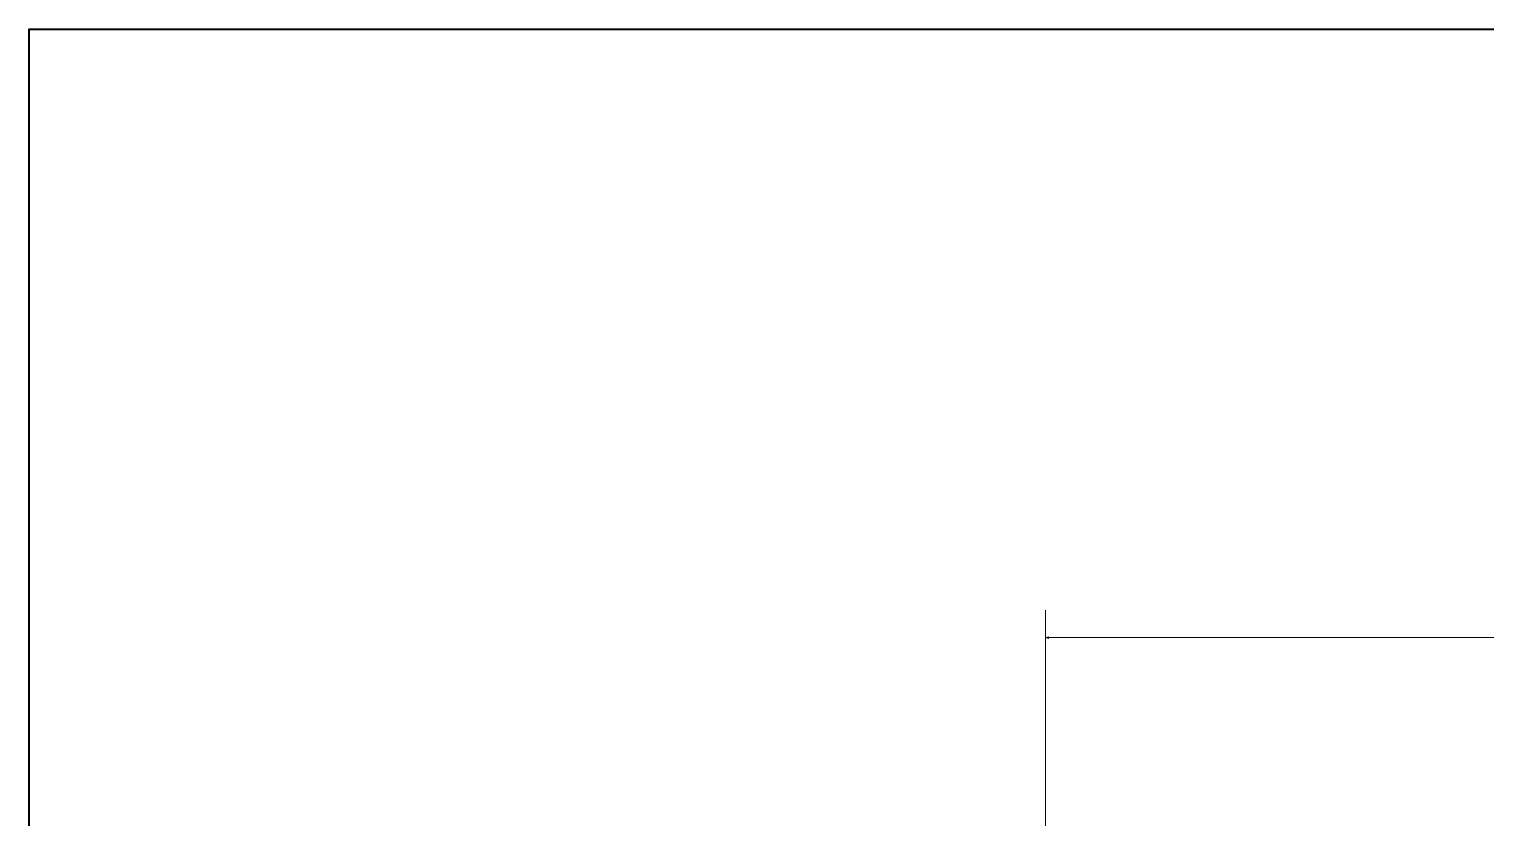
# Model space of a CAD drawing. Header units: millimetres. Extents: x -672 to 672, y -225 to 223.
# Drawn here: x -161.8 to -29.3, y 136 to 207.8 of the extents above; entities that cross this region are included whole.
import ezdxf

# ---------------------------------------------------------------- set-up
doc = ezdxf.new("R2010")
doc.units = ezdxf.units.MM
doc.header["$MEASUREMENT"] = 0
doc.layers.add('layer 1', color=7, linetype='Continuous')

msp = doc.modelspace()

# ---------------------------------------------------------------- hatches: boundary and pattern name
at = {"layer": 'layer 1', "true_color": 0xff0000}
h = msp.add_hatch(color=1, dxfattribs=at)
edge = h.paths.add_edge_path()
edge.add_spline(control_points=[(-69.0911, 152.4477), (-69.0911, 152.4477), (-69.3578, 152.3763), (-69.3578, 152.3763), (-69.3578, 152.3763), (-69.0911, 152.3048), (-69.0911, 152.3048), (-69.0911, 152.3048), (-69.0911, 152.4477), (-69.0911, 152.4477)], knot_values=[0, 0, 0, 0, 0.33333333, 0.33333333, 0.33333333, 0.66666667, 0.66666667, 0.66666667, 1, 1, 1, 1], degree=3, periodic=1)

# ---------------------------------------------------------------- linework, layer by layer
at = {"layer": 'layer 1', "lineweight": 40}
msp.add_open_spline([(123.1599, 207.75), (123.1599, 207.75), (-161.8401, 207.75), (-161.8401, 207.75), (-161.8401, 207.75), (-161.8401, -207.75), (-161.8401, -207.75), (-161.8401, -207.75), (123.1599, -207.75), (123.1599, -207.75), (123.1599, -207.75), (123.1599, 207.75), (123.1599, 207.75)], degree=3, knots=[0, 0, 0, 0, 0.25, 0.25, 0.25, 0.5, 0.5, 0.5, 0.75, 0.75, 0.75, 1, 1, 1, 1], dxfattribs=at)
at = {"layer": 'layer 1', "color": 1, "lineweight": 0}
for points in [[(-69.3578, 83.7027), (-69.3578, 83.7027), (-69.3578, 154.8763), (-69.3578, 154.8763)], [(-16.2609, 152.3763), (-16.2609, 152.3763), (-69.3578, 152.3763), (-69.3578, 152.3763)]]:
    msp.add_open_spline(points, degree=3, dxfattribs=at)
msp.add_open_spline([(-69.0911, 152.4477), (-69.0911, 152.4477), (-69.3578, 152.3763), (-69.3578, 152.3763), (-69.3578, 152.3763), (-69.0911, 152.3048), (-69.0911, 152.3048), (-69.0911, 152.3048), (-69.0911, 152.4477), (-69.0911, 152.4477)], degree=3, knots=[0, 0, 0, 0, 0.33333333, 0.33333333, 0.33333333, 0.66666667, 0.66666667, 0.66666667, 1, 1, 1, 1], dxfattribs=at)

doc.saveas('drawing.dxf')
